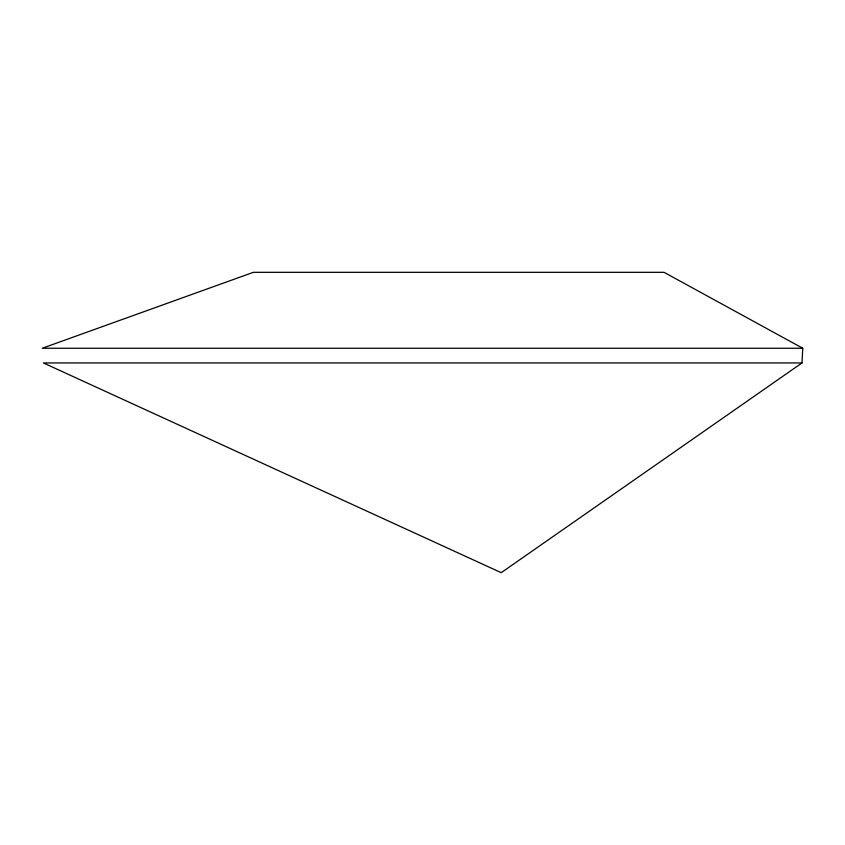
<?xml version="1.0" encoding="UTF-8"?>
<svg xmlns="http://www.w3.org/2000/svg" width="845" height="845" viewBox="0 0 845 845"><rect width="100%" height="100%" fill="white"/><g stroke="black" fill="none" stroke-linecap="round" stroke-linejoin="round"><path stroke-width="1.27" d="M802 362.938L43.391 362.938L501.222 572.678L802 362.938L802.75 348.256L664.054 272.322L253.373 272.322L42.25 348.256L802.75 348.256"/></g></svg>
